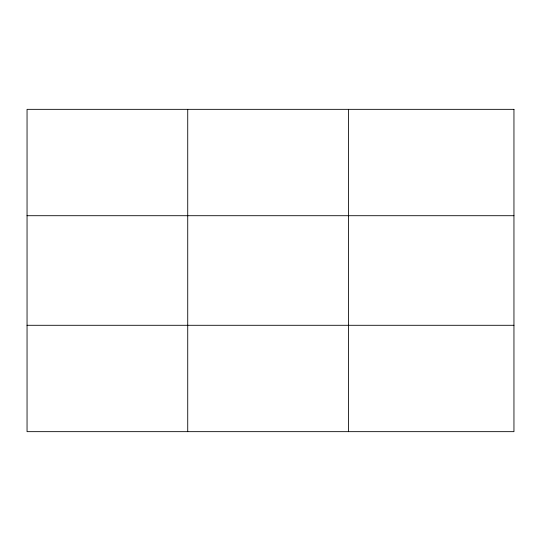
<?xml version="1.0" encoding="UTF-8"?>
<svg xmlns="http://www.w3.org/2000/svg" width="541" height="541" viewBox="0 0 541 541"><rect width="100%" height="100%" fill="white"/><g stroke="black" fill="none" stroke-linecap="round" stroke-linejoin="round"><path stroke-width="0.81" d="M187.727 431.657L187.727 109.343M348.404 431.657L348.404 109.343M27.05 215.71L513.95 215.71M27.05 325.29L513.95 325.29M513.95 109.343L513.95 431.657L27.05 431.657L27.05 109.343L513.95 109.343"/></g></svg>
